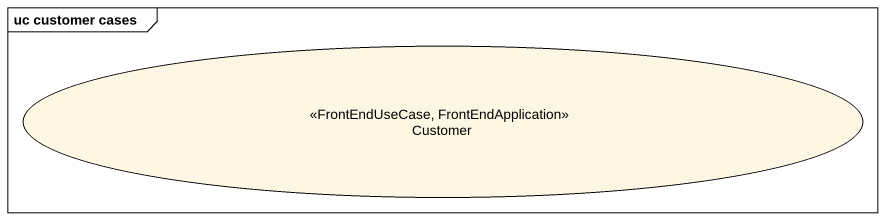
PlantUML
@startuml
mainframe uc customer cases
usecase Customer <<FrontEndUseCase, FrontEndApplication>>
@enduml
